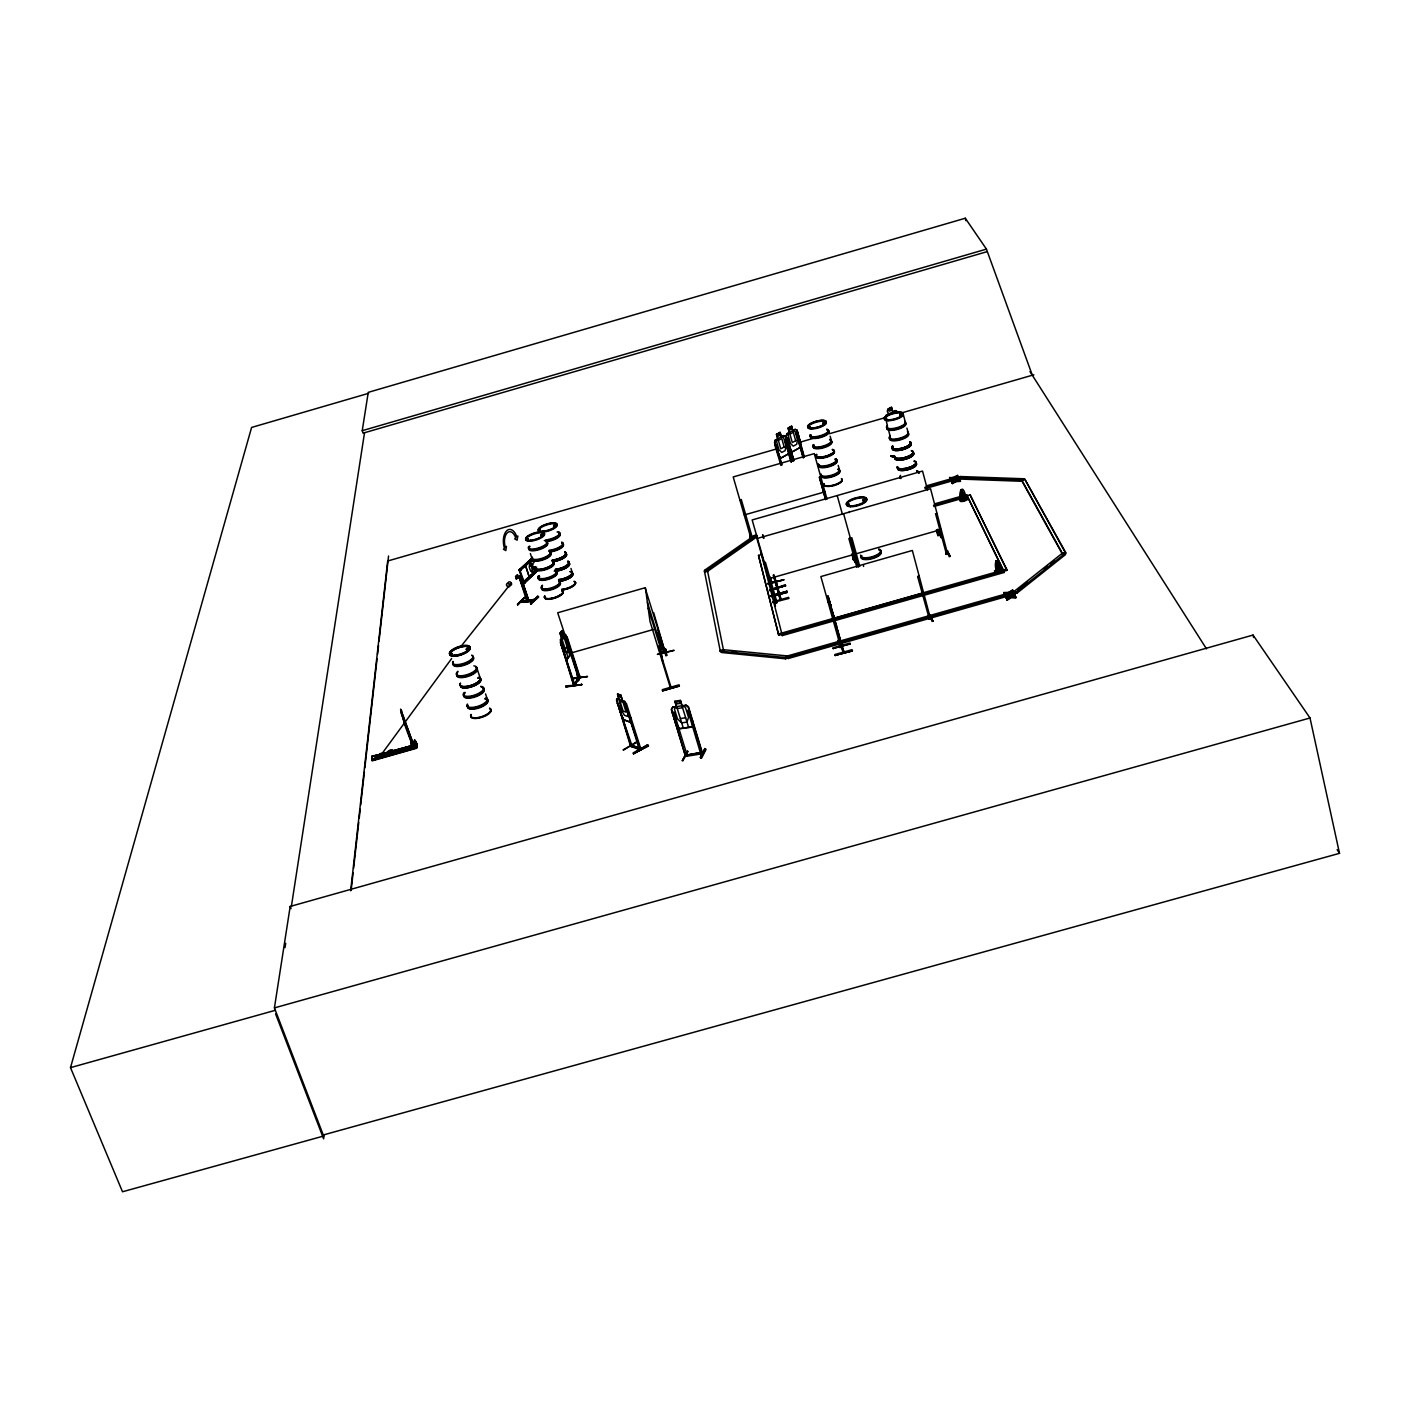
<?xml version="1.0" encoding="UTF-8"?>
<svg xmlns="http://www.w3.org/2000/svg" width="1410" height="1410" viewBox="0 0 1410 1410"><rect width="100%" height="100%" fill="white"/><g stroke="black" fill="none" stroke-linecap="round" stroke-linejoin="round"><path stroke-width="1.5" d="M578.823 677.734C573.676 686.388 572.918 681.805 574.311 685.683L560.316 642.396L561.726 638.096M579.845 677.946L574.363 685.612L560.316 639.823M996.165 561.215L997.399 572.125C992.622 565.022 997.099 551.187 1001.928 570.134L998.914 571.966L995.918 561.11M865.211 499.563L863.026 499.915L864.33 500.338M865 499.281L864.365 499.774M865.634 499.545C863.748 501.043 867.273 499.634 864.471 499.211M862.779 500.709L865.123 499.545L863.643 499.739M862.973 500.779L863.325 499.598M692.539 726.82L692.698 721.285M692.892 721.285L692.733 726.978L679.356 728.847L675.813 723.7L671.548 709.336L672.711 707.186L686.035 705.176L688.45 706.851L702.779 754.015C699.977 756.359 700.224 749.538 701.387 753.874L702.938 753.715M848.503 504.146L847.621 505.062L848.767 504.181M847.815 504.709L849.208 504.445M847.798 504.568L848.52 503.952M847.974 504.745L848.467 504.198M843.762 651.226L843.021 651.508M842.369 646.855L841.47 647.12L841.682 644.793M831.336 610.213L843.374 653.041L843.533 650.715M823.81 423.617L824.392 422.524M520.096 576.937L520.237 575.456M824.11 423.247L822.982 423.229L823.581 422.436M823.881 422.63L823.475 423.476M517.399 604.308L524.714 597.276L517.717 604.996M517.558 604.82L524.802 597.946M808.952 427.635L809.745 426.595L808.653 427.512M810.274 427.124L808.864 426.895M416.25 746.56L411.738 747.846C408.318 740.003 419.775 739.316 416.673 748.234L372.117 760.871L372.011 759.32L416.743 747.018L371.94 760.008L372.134 755.954L376.822 755.178M416.408 744.55L414.875 740.162L414.875 742.347L414.434 741.025L413.941 742.453L412.654 741.678M414.875 740.162L416.69 747.776L372.169 760.431L372.134 755.954M415.932 745.731L416.003 744.656M412.531 742.488L412.725 742.682M410.98 746.031L411.896 748.639L411.244 742.524M894.663 456.082L891.19 455.871M627.785 712.755L627.503 716.403L624.471 715.311L621.51 710.534L617.615 694.002L620.858 695.13L622.48 700.558L624.665 702.885L639.4 749.609L640.44 749.856L625.899 706.745L626.798 707.062M392.65 750.12C391.522 759.814 395.399 744.956 388.138 751.407L387.997 755.443L388.138 751.407M780.735 598.739L780.629 598.633M773.773 575.033L781.122 599.743M777.844 587.635L776.945 586.983M778.038 588.358L774.16 575.227M379.642 753.804L379.466 757.857L379.642 753.804L384.137 752.535L383.802 756.06M777.315 586.102L777.915 588.27M778.144 588.763L777.386 588.481M376.629 754.667L376.258 758.192M324.071 1134.768L323.63 1138.857L275.602 1013.913M350.667 890.767L387.68 561.004L776.575 448.944M351.178 890.133L353.117 872.649M353.61 868.296L358.739 822.435M359.233 818.064L360.22 809.322M360.696 804.951L364.362 772.204M364.855 767.833L377.069 658.646M377.563 654.275L378.55 645.533M379.026 641.162L388.561 555.998M577.148 674.297L577.695 680.801L578.611 680.537L578.065 674.068M682.281 760.713L687.604 750.895L682.334 760.625M682.863 759.814L683.251 760.625M683.039 760.501L687.675 751.671M561.832 638.184L561.462 641.074L564.458 650.362L566.644 653.077L568.318 650.733L567.93 645.533L564.952 636.28L563.524 635.857M520.854 570.204L519.92 568.97L520.942 570.398M524.908 582.735C522.282 580.99 526.705 581.713 523.762 583.634L535.994 572.231L535.588 570.979L523.269 582.083L535.588 570.979M750.649 540.7L749.838 534.443M770.301 586.472L768.714 580.726L771.182 586.26L769.314 579.704M769.261 579.792L771.006 586.084M775.377 606.247L774.372 599.197L775.412 606.124M837.787 641.004L838.474 639.964L840.836 647.349L839.902 647.631L838.545 640.634M854.848 562.343L854.125 558.325M855.412 561.391L854.865 562.378L853.684 556.492M368.609 393.32L251.597 427.442L70.5 1067.634L122.511 1191.767L323.648 1136.019L274.421 1007.903L290.178 906.454L1253.032 635.064L1310.013 717.99L1339.5 853.332L323.26 1134.98M285.014 947.626L285.684 943.308M291.359 906.559L364.52 432.729M987.07 251.667L363.075 433.152L362.229 430.685L368.257 392.35L965.286 218.233L986.436 249.112L1032.314 375.236M658.347 645.991L671.23 687.974L670.067 685.894M670.455 688.062L650.01 621.387L645.445 588.076M666.296 653.341L665.026 651.508M842.281 646.873L829.573 604.52L831.195 607.428L830.649 604.837L829.573 604.52M566.045 686.987L581.643 684.678L566.08 685.894M779.871 598.422L780.541 600.484L773.209 575.192M780.312 599.973L775.588 581.748M781.14 600.237L776.135 581.59M778.919 594.685L779.536 594.385M779.501 594.051L778.426 593.205L778.902 594.297M778.267 592.341L778.99 592.447M775.447 581.29L775.976 580.55L775.852 582.718M519.514 578.153L528.063 601.365L528.838 600.73L520.748 577.007M528.838 600.73L521.083 577.448M527.005 601.365L519.426 578.223M555.699 525.63L554.183 525.243M554.253 525.26L554.324 526.159M555.681 525.031L553.742 525.771M553.495 525.965L556.263 525.595L555.152 524.996M541.281 535.588L541.687 534.32M541.493 534.425L543.432 534.672M540.171 530.23L539.254 530.354L540.03 529.719M539.572 530.142L540.224 529.614M579.246 677.981L573.711 685.753L561.339 644.758L574.875 684.978M578.964 677.135L578.382 677.434M533.667 566.591L531.887 572.213L532.839 566.115C528.45 567.56 527.957 561.568 533.05 564.723M527.375 538.884C527.64 538.937 526.459 539.061 527.904 538.708M788.93 448.556L788.948 453.703L780.417 458.356L774.478 442.423L775.183 440.167L777.774 438.845L776.399 434.315L780.153 432.359L781.334 436.853L783.784 435.584L775.288 440.29M780.453 458.162L778.126 454.425L774.725 442.423L775.288 440.184M467.626 649.428L466.604 649.358L468.173 648.054M467.556 649.428L468.261 648.001M469.16 648.741L467.186 648.195L466.04 649.481M467.274 649.358L466.992 648.336M466.481 648.812L466.816 649.798L468.843 648.776M451.13 653.87L452.081 653.447L450.601 653.623M450.83 653.253L451.024 653.306M451.323 653.852L451.2 653.235M391.91 751.583L388.332 752.394L391.698 751.266L390.165 753.292L388.296 752.799L392.015 751.812M616.628 700.206L617.192 698.549L619.131 699.378M533.861 600.942L520.819 601.911L533.897 600.871M563.524 635.61L564.529 634.024L565.851 635.029L579.81 678.051L578.576 678.827L579.721 677.999M532.063 575.738L529.12 576.743L525.63 565.992L532.486 557.708M700.541 752.676L702.444 752.129L687.058 754.967L700.382 752.746M700.876 754.315L687.798 710.411L689.367 710.199L687.798 710.411M700.4 757.399L704.877 748.551L706.075 749.327L701.546 758.157L700.294 757.399L704.982 748.622M700.576 758.298L705.317 749.309L700.788 758.157M687.075 754.209C682.74 753.592 689.913 757.223 686.74 754.209M688.45 706.851L686.035 705.176M672.834 707.362L676.641 706.815L674.403 708.913L677.505 718.959L681.682 722.837L686.987 722.096L688.521 717.39L685.419 707.344L682.14 705.74M676.447 706.569L674.773 701.175L680.484 700.347L682.105 705.846M631.046 745.872L640.986 749.521L626.392 703.449L622.374 700.506L620.858 695.13M639.946 748.305L639.453 747.652M639.347 747.617L640.492 747.97L638.836 747.899M685.648 756.042L687.428 755.725L685.63 756.394L672.359 712.596L673.927 712.367L687.41 756.095M673.927 712.367L672.2 712.896M631.151 745.026L630.023 744.727L631.504 744.621M630.587 746.313L617.615 703.361L632.138 746.295L630.517 746.278L640.158 749.82M632.033 746.242L631.204 745.837M995.901 571.42L997.416 570.063M849.084 504.304L848.168 504.586M900.338 414.064L901.765 414.082L900.426 414.381M901.765 413.994L901.29 413.906M900.003 414.593L900.761 415.104M672.764 707.097L671.283 709.371L685.489 756.342M965.868 499.228L966.255 498.629C961.32 473.425 954.87 507.741 965.868 499.228L961.514 489.975L966.255 498.629M886.062 418.329C886.52 420.127 885.004 417.184 886.361 419.211M886.185 418.981L885.409 418.858M581.431 685.172L581.466 683.903M823.317 423.458L824.709 422.224M824.85 423.018L824.198 423.529M578.294 677.805L574.575 683.779M566.062 687.128L566.097 685.877M587.424 676.465L572.16 678.474M379.272 757.346L451.658 658.558M566.767 659.651L570.874 653.87L565.692 635.064M566.943 659.862L564.67 655.615L566.767 659.88L571.05 653.852L570.01 648.212M810.01 426.842L809.604 426.948M565.357 649.111L567.032 646.785M520.889 570.504L519.479 570.927L531.993 559.858L531.588 558.607L519.162 569.94L520.537 569.235M520.167 571.156L523.991 581.713M562.361 639.84L564.053 637.514M560.404 639.946L564.529 634.024M524.22 583.599L519.233 569.94M569.904 655.685L561.92 630.64L559.946 633.143L568.248 658.029M561.92 630.887L560.052 633.213L561.673 638.201M561.867 644.687L560.827 645.445M928.89 618.902C929.49 614.39 930.6 620.206 929.278 618.867L917.646 576.531L919.285 576.302L917.646 576.531M945.828 552.984L947.573 552.456L946.004 552.649C945.423 557.461 947.062 548.455 947.626 554.042L930.565 488.776L756.888 538.549L775.817 603.057L777.086 602.634L765.418 562.449L763.973 562.854L765.418 562.449M946.075 554.236L947.784 553.971L946.321 554.377M461.37 645.903L511.284 583M841.259 642.132L839.338 642.396L841.188 641.902M670.86 686.441L670.12 686.582M853.032 558.783L855.694 557.32M854.936 559.083L853.473 559.752L853.156 558.06M468.613 648.759L467.732 648.089M469.001 648.935L468.12 649.076M468.314 648.477L467.203 648.406M775.412 602.898L774.989 601.436L776.787 600.924M451.87 653.482L451.464 653.306M553.936 525.472L554.641 526.247M541.528 535.324L542.163 534.778M771.764 582.806C768.309 583.229 774.249 583.705 771.358 581.378L769.983 581.801L770.406 583.476L752.147 519.955L922.545 471.063L927.568 490.01M891.138 456.012L894.874 456.84M630.182 744.744L631.046 744.991M578.505 676.712L579.228 678.703L557.708 612.768L645.093 587.759L665.59 653.676L653.641 612.61M530.53 603.268L537.827 596.307L530.53 603.268L531.5 603.956M530.636 603.321L537.845 596.36L538.708 596.994L530.777 604.044M530.812 603.832L538.021 596.871M524.167 583.458L535.994 572.231M521.418 577.36L519.162 578.241L519.849 577.095M519.162 578.241L520.396 577.042M519.938 577.783L521.295 576.972M531.993 559.858L519.479 570.927M515.443 576.778L517.611 575.051L518.298 577.183C516.007 581.519 514.104 575.685 517.611 575.051M516.13 578.911L518.298 577.183M519.039 577.853L519.885 575.491M523.727 583.493L519.233 569.834L531.588 558.607M531.923 575.756L536.699 571.279M532.099 575.897L536.84 571.279M535.483 566.609L532.504 569.376L531.129 565.11L534.108 562.343M533.368 560.07L530.389 562.837L529.208 566.908L530.583 571.173L533.244 571.667L536.417 568.953M532.522 557.884L527.516 562.185M930.159 616.928L928.485 617.368M841.523 643.7L839.866 644.211L820.867 576.567L912.34 550.464L930.459 618.532L930.23 616.593M839.479 642.396L840.008 644.194L841.453 643.471M936.575 529.896L938.108 535.659L939.589 534.954M939.606 535.201L937.914 529.296M854.989 559.365L854.249 557.708L854.883 559.118M854.266 557.743L856.857 561.691M776.628 601.224L775.095 601.665M776.963 601.541L777.192 602.37M771.552 581.625L770.054 582.066M664.515 651.314L663.035 651.702L664.85 651.191M665.308 652.654L664.462 650.997L663.211 651.649M823.845 422.524L824.832 422.524M577.924 675.972C580.567 676.729 580.691 676.042 578.188 675.601M750.719 536.487C751.46 536.329 751.248 535.236 750.843 537.95L733.2 476.95L814.293 453.615L827.018 499.228M752.27 537.316C748.992 538.902 753.839 536.399 752.182 536.47M579.933 676.976L567.067 636.686L565.621 637.32M1011.904 597.294L1015.13 595.461L1014.477 592.87L787.802 657.236L785.758 658.822L721.55 652.495L721.18 651.226L785.37 657.518L787.467 655.95L1013.878 591.636L1016.645 591.83L1065.079 553.39L1065.396 554.676L1016.98 593.152L1014.213 592.958L1014.9 594.579L1011.904 597.294L1016.152 597.576L1011.111 597.805L1007.092 600.114L1006.634 598.739L1009.789 596.923L1006.846 599.602L1006.634 598.739M1003.691 592.57L1004.132 593.927L1003.691 592.57L1008.608 592.341L1012.68 590.014L1013.138 591.389L1009.93 593.222L1009.701 592.341L1013.949 592.623L1008.926 592.852L1009.155 593.716L1014.16 593.487L1013.878 591.636L1062.312 553.231L1065.572 552.297L1065.889 553.601L1024.788 479.206L1021.774 480.07L958.377 477.814L924.748 487.455M1017.562 590.297L1027.573 582.348M1044.281 569.094L1047.612 566.45M1050.943 563.806L1054.292 561.145M1003.409 571.103L1001.84 568.512M994.473 570.592L995.724 573.288M541.017 535.042L541.881 534.425M553.584 525.965L554.694 525.084M543.167 534.619L542.163 534.831M527.058 539.025L528.221 538.902M1062.646 554.518L1022.074 481.286L1023.519 478.748L1022.074 481.286L958.677 479.012L925.066 488.635M959.611 499.122C958.959 504.498 971.085 499.51 966.485 497.113M721.18 651.226L723.277 649.693L787.467 655.95L788.172 658.54L1014.812 594.174L1010.582 596.43L1005.63 596.641L1006.088 597.999L1010.018 597.805M958.677 479.012L960.122 476.527L1023.519 478.748M714.253 564.934L724.811 557.567M728.336 555.099L738.893 547.732M742.4 545.282L752.958 537.897M705.106 569.887L707.362 570.045L756.641 535.624L756.976 536.805L707.714 571.226L704.736 572.09L704.383 570.891L707.362 570.045L707.714 571.226L705.458 571.068L705.106 569.887L754.385 535.5L756.641 535.624M779.783 595.002L779.078 592.112L778.408 592.799M996.394 561.198L1001.928 570.134M865.352 500.021L864.365 500.479M686.97 751.794L687.886 751.794M901.219 414.417L899.985 415.033M960.686 490.063L960.915 495.58M528.115 601.295L520.484 577.73M467.027 648.635L468.332 648.582M466.851 648.565L467.644 648.406M810.098 427.3L808.829 427.424M1016.152 597.576L1010.899 596.923L1007.092 600.114M1005.859 597.523L1015.13 595.461M1006.246 594.385L1008.926 592.852M1004.678 594.65L1007.833 592.852L1008.062 593.716M1009.701 592.341L1012.68 590.014M542.762 535.095L541.299 535.395M647.648 744.78L633.178 752.905L633.46 753.804L648.459 745.855L633.513 753.68L647.683 744.815L648.459 745.855M633.513 753.68L647.948 745.555M541.123 534.76L542.057 534.707M637.655 741.149L623.59 750.067M623.044 749.856L637.831 741.801M631.521 722.519L623.766 719.699L620.982 714.236L623.749 719.858L631.363 722.607L630.764 717.567M618.514 703.678L617.122 703.643M788.824 453.597L780.417 458.356M800.316 447.305L791.838 452.046L800.439 447.411L800.422 442.282L797.038 430.226L795.222 429.327L792.966 430.614M789.353 432.57L786.762 433.892L795.222 429.327M780.946 465.441L774.865 445.137L775.87 444.591L781.951 464.895M784.753 439.779L786.075 439.286L784.753 439.779L791.028 462.022M792.72 461.088L786.445 438.863L787.432 438.316L794.041 460.594M796.262 433.522L797.584 433.029L796.262 433.522L803.065 457.739M776.205 444.644L774.865 445.137M787.767 438.369L786.445 438.863M958.659 477.285L954.958 477.179C962.131 472.896 952.261 478.765 949.653 477.514L950.04 478.695L953.495 478.431L949.653 477.514M951.204 480.757L955.063 481.656L951.591 481.92L951.204 480.757C953.953 482.872 958.765 476.474 959.628 479.647L956.738 481.215L959.434 478.854M952.191 482.802C954.041 480.264 965.339 480.158 956.526 480.405M959.223 478.448L955.768 481.233L951.591 481.92M954.852 480.863L951.997 482.396L952.402 483.595L956.015 481.638L960.457 481.321L960.051 480.14M780.082 432.57L776.558 434.403L777.95 438.933L776.54 441.418L778.937 449.825L781.774 452.434L785.176 450.583L785.969 446.001L783.59 437.594L781.351 437.082L780.047 432.341M950.657 479.946L953.283 477.637M952.208 483.189L955.063 481.656M887.701 409.164C897.87 405.005 882.219 408.882 889.181 413.835L886.273 415.051L885.462 417.289L886.467 415.192L895.385 410.768L897.201 411.526M891.49 407.455L892.812 412.055L895.403 410.592L896.989 411.632M467.397 648.741L466.78 649.481M900.391 414.099L899.809 414.892L901.043 414.223M901.466 414.734L899.985 415.368M939.36 535.271L938.003 529.49M938.126 535.307L939.43 534.989M579.158 678.774L566.82 637.937L565.78 638.677M864.823 500.532L863.026 500.568M362.229 430.685L986.436 249.112M752.305 537.492L741.272 499.528L739.898 499.933M750.067 535.218L750.173 538.955M856.875 567.313L848.89 538.585L851.816 537.739L859.8 566.485M799.822 442.246L812.512 438.58M829.415 433.716L886.485 417.272M901.272 413.007L1033.847 374.796M744.286 514.967L824.956 491.826M935.553 513.786L937.121 513.557L935.553 513.786L946.515 554.394M940.822 537.016L941.792 537.545L938.284 531.517M852.909 558.378L854.442 557.726M937.544 534.214L939.307 533.703L937.65 534.619M851.834 553.901L853.314 559.805L854.76 559.453M855.835 561.198L856.945 561.762M950.129 556.421L946.374 550.129L949.23 556.686L950.129 556.421L946.709 550.799M946.604 550.975L947.502 550.711M775.588 602.846L777.033 602.423M664.515 648.547L665.802 655.703L666.701 655.456L665.626 649.041L666.701 655.421M664.762 649.375L665.661 649.111M578.488 677.135L580.144 676.888M578.505 677.364L579.968 676.941M673.839 650.204L657.36 654.399L673.892 650.556M926.405 485.868L957.901 476.844L958.377 477.814M930.917 485.851L956.103 478.642M762.74 534.795L763.744 538.267M934.848 503.793L960.245 496.532M781.616 633.09L782.303 635.593L1004.237 572.46L1003.902 571.173L778.761 635.275L758.492 555.399L761.488 554.553M933.526 505.326L970.115 494.857L1006.581 569.076L1006.916 570.38L991.001 574.91M933.843 506.525L961.109 498.717M768.591 578.805L941.316 529.473M767.851 583.493L783.872 579.792L767.868 583.529M783.872 579.792L768.08 584.304M769.472 589.821L785.423 585.502L769.701 590.614M769.543 590.05L785.476 585.679M769.631 590.367L785.493 585.749M770.97 595.725L786.974 591.231L771.023 595.919M570.697 653.094L653.464 629.477M771.27 596.8L787.274 592.27L771.147 596.324L787.256 592.235L786.974 591.231M772.539 601.876L788.631 597.346L788.948 598.439L772.733 602.528M401.392 711.01L413.165 743.652L400.581 709.389L404.547 724.282L412.654 746.084M662.541 690.459L679.338 685.648L679.074 684.802L662.295 689.666L662.612 690.847L679.409 686.035L662.594 690.812M929.172 614.196L933.015 621.14L932.081 621.44L929.172 614.196L933.032 621.175M401.198 713.284L412.989 745.978M842.246 646.978L827.899 596.148L830.737 605.242M829.256 601.101L829.803 602.229M830.014 603.445L831.054 606.3M833.187 615.042L832.869 612.98M778.39 634.007L1006.581 569.076M832.799 618.761L923.744 592.887M788.313 632.561L809.428 626.551M817.87 624.154L838.985 618.144M876.985 607.34L883.33 605.542M906.542 598.933L912.887 597.117M931.887 591.724L952.984 585.714M961.444 583.317L982.558 577.307M833.38 614.989L835.055 620.858M411.226 742.806L415.738 741.519M411.967 744.885L416.461 743.599M372.399 757.981L372.275 756.483L416.919 744.286L374.32 756.571M416.778 744.18L372.275 756.483M374.567 756.747L416.884 744.674L415.756 741.255M376.664 756.394L389.354 752.781M393.584 751.583L416.884 744.674M376.611 756.835L416.708 744.797M836.606 625.864L834.843 620.788M371.746 759.479L416.726 746.965M372.029 760.325L416.549 747.6M833.081 648.3L850.212 643.912L833.169 648.547M835.213 655.386L852.433 650.891L835.178 655.298L852.398 650.803L852.063 649.658L834.967 654.504L835.302 655.721M274.421 1007.903L1310.013 717.99M70.5 1067.634L275.338 1010.3M554.888 526.194L553.866 526.318M631.451 746.542L616.787 700.118M639.84 749.168L640.863 749.503M571.878 678.739L587.459 676.536L571.861 678.933M900.955 414.223L902.03 414.17M885.832 419.052L886.872 418.788M681.964 706.04L685.965 705.476M677.241 708.507L682.563 707.75M542.374 534.09L543.749 534.513M680.343 718.554L685.665 717.796M692.574 726.714L679.497 728.565L675.989 723.647M561.92 630.64L563.348 635.875M685.63 756.394L702.585 753.715M581.625 684.59L566.256 686.547L581.731 684.749M521.823 600.942L535.183 599.743M525.63 565.992L529.261 576.725M524.89 582.788L523.603 583.511M956.738 481.215L960.457 481.321M534.619 599.409L521.753 601.136M957.196 477.391L954.253 477.602L950.851 480.352L950.446 479.171M949.864 478.307L954.2 478.008M1003.92 593.046L1007.833 592.852M1011.675 596.43L1015.94 596.694M1005.859 597.117L1009.789 596.923M824.251 422.26L824.621 422.506M702.11 752.129L702.356 754.156L688.239 707.044M980.109 478.413L991.036 478.801M843.374 652.971L841.347 646.062M1065.079 553.39L1062.312 553.231L1021.774 480.07M664.868 649.199L665.855 655.474M941.016 537.633L938.161 531.482M732.213 651.79L736.496 652.213M804.387 457.245L797.038 430.226M800.334 447.393L800.422 442.282L796.932 430.209M789.459 448.186L791.997 451.852M964.898 498.03L965.903 498.188M1000.43 569.411L1001.523 569.622M892.794 411.808L891.578 407.243M886.132 420.092L887.472 426.19M892.812 412.055L895.156 412.601M620.805 695.253L617.457 694.09L619.29 699.589M624.753 701.352L617.034 698.637L616.487 700.1L631.275 746.577M822.876 423.67L823.07 422.947M631.786 745.185L639.488 748.058L631.275 745.467M414.17 741.272L414.293 742.347L413.817 741.378M783.678 435.567L785.529 436.483L788.807 448.591M783.678 435.743L785.423 436.606L791.785 459.501M777.421 588.975L773.596 575.386M624.595 701.44L631.363 722.607M1337.138 849.648L1339.5 853.332M1029.97 371.553L1206.502 648.882M791.944 452.064L789.582 448.098L786.198 436.131L786.956 434.033L786.057 436.131L793.037 461.14M1024.788 479.206L1065.572 552.297M1006.916 570.38L970.115 494.857M957.866 476.016L957.654 475.223M1003.902 571.173L966.608 494.716L1004.237 572.46M1013.878 591.636L1014.477 592.87M1013.138 591.389L1008.837 593.222L1008.608 592.341M1014.16 593.487L1013.702 592.147M996.817 561.004L1001.523 570.803M947.397 550.623L950.023 556.333M961.303 489.869L964.176 496.408M996.641 560.792L999.672 567.684M401.727 710.922L400.81 709.318L401.533 713.196M290.178 906.454L291.024 908.727M853.367 555.769L855.747 562.114M996.641 561.11L1000.413 571.491M961.285 490.169L964.828 499.845M414.469 740.268L416.32 745.608M480.405 678.633L477.074 668.763A10.698 3.86 -18.7 0 0 476.087 668.076M485.516 693.861L487.366 699.43M517.241 575.068L517.946 577.219M515.796 576.743L516.501 578.875M520.942 601.911L534.549 599.391M838.457 640.774L840.572 647.313M520.449 579.545L526.899 598.898M530.371 553.548L531.746 557.866M531.129 558.642L531.552 559.893M535.148 571.015L535.553 572.266M570.944 654.716L578.629 678.845M578.611 680.537L577.889 673.909M570.962 568.424L572.301 572.689M626.41 706.463L640.087 749.873M685.577 754.332L686.035 755.936M827.899 596.148L828.569 598.334M841.929 645.886L844.061 652.865L828.093 596.095M680.343 700.558L688.644 727.454M657.501 633.072L663.846 653.13L663 651.49M647.419 602.405L660.074 643.418M648.195 608.133L660.92 649.34M675.02 701.316L683.339 728.212M834.086 485.34L834.121 485.498A9.535 3.208 -15.6 0 1 823.951 484.264M785.37 657.518L785.758 658.822M833.786 616.1L834.649 619.113L832.534 611.94M762.563 534.848L763.568 538.32M770.301 577.183L772.01 583.017M754.385 535.5L754.72 536.681L756.976 536.805L756.377 534.601M769.578 590.12L785.211 584.78L785.582 586.084M758.492 555.399L778.761 635.275M749.75 534.531L751.477 540.471M996.394 560.81L997.91 566.062M763.568 537.739L763.11 536.135M833.222 648.741L832.975 647.877L849.983 643.048L850.212 643.912M785.74 439.233L791.451 459.449M785.07 439.832L791.362 462.057M775.87 444.591L781.616 464.842M797.267 432.976L804.053 457.192M796.597 433.575L803.4 457.792M792.79 430.808L791.521 426.296L788.137 428.146L789.247 432.553M787.432 438.316L793.707 460.541M829.591 601.312L829.15 599.955L829.291 601.242M825.661 499.634L819.404 477.267L820.726 476.703L819.404 477.267L825.59 499.457M843.585 513.698L858.337 566.89M850.353 538.162L858.267 566.697M837.205 495.545L842.44 514.403M830.155 436.201L831.318 440.484M838.21 465.406L839.373 469.653M888.582 430.279L890.221 436.43M936.487 529.719L937.914 535.641M903.087 413.571L905.29 421.995M906.93 428.094L908.075 432.447M967.383 499.616L960.457 501.502M960.122 476.527L960.439 477.726M955.557 480.44L956.015 481.638M951.997 482.396L952.402 483.595M1005.63 596.641L1006.088 597.999M1016.645 591.83L1016.98 593.152M1003.338 570.01L1003.656 571.297M761.206 553.495L782.303 635.593M787.467 655.95L788.172 658.54M965.286 218.233L965.903 220.7M961.074 490.239L963.418 500.286M1253.032 635.064L1253.578 637.479M416.514 746.665L416.69 747.705M707.362 570.045L723.647 650.962L723.277 649.693L720.052 650.609L720.439 651.878L704.383 570.891M657.959 628.631L662.894 663.017M962.025 500.462L960.844 490.257L961.021 500.303M995.989 561.004L996.183 566.838M995.989 561.18L996.306 571.931M508.217 583.705A1.956 1.498 46.5 0 1 509.574 581.837A1.956 1.498 46.5 0 1 511.601 584.057A1.956 1.498 46.5 0 1 509.539 585.168M562.185 543.802A9.729 3.225 -17.7 0 1 560.933 548.226A9.729 3.225 -17.7 0 1 549.671 551.98M562.096 543.15A9.87 3.261 -17.7 0 1 560.827 547.626A9.87 3.261 -17.7 0 1 549.424 551.451M564.705 551.839A9.676 3.225 -17.7 0 1 563.471 556.263A9.676 3.225 -17.7 0 1 552.279 560.017M565.904 553.037A9.676 3.225 -17.7 0 0 564.916 552.509A9.747 3.243 -17.7 0 1 563.736 556.968A9.747 3.243 -17.7 0 1 552.473 560.739A9.676 3.225 -17.7 0 0 561.797 558.025A9.676 3.225 -17.7 0 0 566.274 553.813A9.711 3.243 -17.7 0 1 563.084 558.378A9.711 3.243 -17.7 0 1 552.773 561.585A9.676 3.225 -17.7 0 0 563.066 558.36A9.676 3.225 -17.7 0 0 566.168 553.901M558.818 532.804A9.888 3.225 -17.7 0 1 557.532 537.263A9.888 3.225 -17.7 0 1 546.111 541.087M561.638 542.074A9.747 3.208 -17.7 0 1 560.369 546.481A9.747 3.208 -17.7 0 1 549.125 550.252M558.906 533.473A9.747 3.19 -17.7 0 1 557.62 537.862A9.747 3.19 -17.7 0 1 546.357 541.634M561.938 542.603A9.87 3.261 -17.7 0 1 560.669 547.098A9.87 3.261 -17.7 0 1 549.248 550.905M557.109 532.028A9.888 3.225 -17.7 0 1 558.149 536.17A9.888 3.225 -17.7 0 1 545.934 540.541M558.342 531.729A9.747 3.19 -17.7 0 1 557.073 536.117A9.747 3.19 -17.7 0 1 545.793 539.889M564.899 552.438A9.676 3.225 -17.7 0 1 563.665 556.879A9.676 3.225 -17.7 0 1 552.473 560.616M571.42 572.425A9.835 3.349 -17.7 0 1 570.186 577.007A9.835 3.349 -17.7 0 1 558.836 580.814M575.016 581.607A9.659 3.331 -17.7 0 1 571.931 586.155A9.659 3.331 -17.7 0 1 561.656 589.345M574.134 581.255A9.694 3.331 -17.7 0 1 572.918 585.82A9.694 3.331 -17.7 0 1 561.709 589.591M565.075 552.808A9.747 3.243 -17.7 0 1 563.824 557.267A9.747 3.243 -17.7 0 1 552.579 561.039M568.159 562.167A9.852 3.313 -17.7 0 1 566.908 566.714A9.852 3.313 -17.7 0 1 555.54 570.539M572.249 572.442A9.835 3.349 -17.7 0 1 569.111 577.042A9.835 3.349 -17.7 0 1 558.66 580.285M569.711 571.614A9.835 3.349 -17.7 0 1 571.261 571.896M568.001 561.656A9.852 3.313 -17.7 0 1 566.75 566.186A9.852 3.313 -17.7 0 1 555.381 570.01M549.724 552.914A9.782 3.243 -17.8 0 1 543.026 559.911A9.782 3.243 -17.8 0 1 532.592 558.642M549.636 552.262A9.923 3.296 -17.8 0 1 542.85 559.347A9.923 3.296 -17.8 0 1 532.275 558.078M552.279 561.004A9.764 3.261 -17.8 0 1 545.635 568.001A9.764 3.261 -17.8 0 1 535.236 566.714M552.385 561.215A9.799 3.278 -17.8 0 1 546.921 567.807A9.799 3.278 -17.8 0 1 534.972 567.913M546.304 541.881A9.94 3.261 -17.8 0 1 544.366 546.763A9.94 3.261 -17.8 0 1 532.116 550.288A9.94 3.261 -17.8 0 1 529.86 546.622M549.16 551.169A9.799 3.243 -17.8 0 1 542.462 558.166A9.799 3.243 -17.8 0 1 532.046 556.915M546.393 542.55A9.799 3.225 -17.8 0 1 539.678 549.495A9.799 3.225 -17.8 0 1 529.243 548.279M549.459 551.715A9.923 3.296 -17.8 0 1 542.691 558.818A9.923 3.296 -17.8 0 1 532.099 557.532M546.146 541.352A9.94 3.261 -17.8 0 1 544.189 546.234A9.94 3.261 -17.8 0 1 531.94 549.759A9.94 3.261 -17.8 0 1 529.684 546.093M546.816 541.334A9.799 3.208 -17.8 0 1 537.897 548.137A9.799 3.208 -17.8 0 1 528.679 546.551M544.313 540.541A9.799 3.208 -17.8 0 1 545.829 540.805M559.135 582.295A9.747 3.331 -17.8 0 1 552.526 589.398A9.747 3.331 -17.8 0 1 542.092 588.023M559.047 581.643A9.888 3.384 -17.8 0 1 552.35 588.851A9.888 3.384 -17.8 0 1 541.775 587.459M561.903 590.878A9.747 3.366 -17.8 0 1 555.293 598.034A9.747 3.366 -17.8 0 1 544.859 596.624M561.691 590.314A9.711 3.349 -17.8 0 1 555.099 597.435A9.711 3.349 -17.8 0 1 544.701 596.025M553.76 563.066A9.747 3.278 -17.8 0 1 543.696 570.239A9.747 3.278 -17.8 0 1 536.628 567.173M561.779 590.526A9.747 3.366 -17.8 0 1 555.188 597.681A9.747 3.366 -17.8 0 1 544.736 596.254M553.619 562.519A9.799 3.278 -17.8 0 1 544.736 569.393A9.799 3.278 -17.8 0 1 535.518 567.701M554.218 571.085A9.905 3.349 -17.8 0 1 555.011 575.597A9.905 3.349 -17.8 0 1 542.321 579.845A9.905 3.349 -17.8 0 1 539.36 576.073M558.589 580.585A9.747 3.331 -17.8 0 1 556.721 585.52A9.747 3.331 -17.8 0 1 544.701 588.975A9.747 3.331 -17.8 0 1 542.445 585.203M555.84 572.019A9.764 3.313 -17.8 0 1 553.971 576.937A9.764 3.313 -17.8 0 1 541.933 580.391A9.764 3.313 -17.8 0 1 539.678 576.655M558.889 581.114A9.888 3.384 -17.8 0 1 557.003 586.137A9.888 3.384 -17.8 0 1 544.824 589.627A9.888 3.384 -17.8 0 1 542.515 585.82M555.593 570.838A9.905 3.349 -17.8 0 1 553.689 575.809A9.905 3.349 -17.8 0 1 541.493 579.316A9.905 3.349 -17.8 0 1 539.202 575.544M555.293 570.292A9.764 3.296 -17.8 0 1 548.649 577.36A9.764 3.296 -17.8 0 1 538.215 576.02M561.656 590.332A9.676 3.349 -17.8 0 1 555.099 597.417A9.676 3.349 -17.8 0 1 544.736 596.025M477.408 669.715A10.698 3.86 -18.7 0 1 465.741 677.064A10.698 3.86 -18.7 0 1 457.386 674.385M475.981 667.371A10.839 3.913 -18.7 0 1 468.208 675.707A10.839 3.913 -18.7 0 1 457.034 673.768M460.4 683.304A10.698 3.895 -18.7 0 0 471.434 685.278A10.698 3.895 -18.7 0 0 479.1 676.994A10.698 3.895 -18.7 0 1 471.434 685.26A10.698 3.895 -18.7 0 1 460.383 683.286M479.224 677.364A10.698 3.895 -18.7 0 1 471.557 685.648A10.698 3.895 -18.7 0 1 460.524 683.674M473.249 656.937A10.857 3.878 -18.7 0 1 463.079 664.974A10.857 3.878 -18.7 0 1 453.262 662.647M473.866 665.837A10.698 3.86 -18.7 0 1 474.306 671.16A10.698 3.86 -18.7 0 1 460.594 675.795A10.698 3.86 -18.7 0 1 457.809 671.248M473.337 657.642A10.716 3.825 -18.7 0 1 464.63 665.15A10.716 3.825 -18.7 0 1 453.227 664.427M475.804 666.789A10.839 3.913 -18.7 0 1 473.355 672.693A10.839 3.913 -18.7 0 1 460.03 676.5A10.839 3.913 -18.7 0 1 457.915 671.9M472.05 655.668A10.857 3.878 -18.7 0 1 464.242 663.969A10.857 3.878 -18.7 0 1 453.068 662.083M471.715 655.086A10.716 3.807 -18.7 0 1 463.996 663.264A10.716 3.807 -18.7 0 1 452.98 661.413M485.075 699.184A10.646 3.966 -18.8 0 1 486.133 704.207A10.646 3.966 -18.8 0 1 473.478 709.195A10.646 3.966 -18.8 0 1 468.067 705.881M484.97 698.479A10.787 4.018 -18.8 0 1 486.027 703.555A10.787 4.018 -18.8 0 1 473.196 708.613A10.787 4.018 -18.8 0 1 467.715 705.264M489.799 708.772A10.646 4.001 -18.8 0 1 482.22 717.197A10.646 4.001 -18.8 0 1 471.187 715.082M489.552 708.173A10.61 3.983 -18.8 0 1 482.009 716.544A10.61 3.983 -18.8 0 1 471.01 714.447M477.937 677.999A10.663 3.878 -18.7 0 1 474.465 685.648A10.628 3.878 -18.7 0 1 460.541 685.859A10.663 3.878 -18.7 0 0 474.465 685.648A10.628 3.878 -18.7 0 0 477.92 678.034M489.658 708.402A10.646 4.001 -18.8 0 1 482.097 716.809A10.646 4.001 -18.8 0 1 471.046 714.694M479.365 677.787A10.698 3.895 -18.7 0 1 474.289 685.066A10.698 3.895 -18.7 0 1 460.594 686.229M482.872 687.851A10.804 3.983 -18.8 0 1 480.475 693.826A10.804 3.983 -18.8 0 1 467.186 697.615A10.804 3.983 -18.8 0 1 465.036 692.945M486.062 697.738A10.646 3.948 -18.8 0 1 478.466 706.093A10.646 3.948 -18.8 0 1 467.45 704.031M482.978 688.556A10.663 3.93 -18.8 0 1 475.364 696.875A10.663 3.93 -18.8 0 1 464.331 694.866M486.397 698.303A10.804 4.018 -18.8 0 1 478.695 706.78A10.804 4.018 -18.8 0 1 467.521 704.7M481.074 686.899A10.822 3.966 -18.8 0 1 481.568 692.38A10.822 3.966 -18.8 0 1 467.715 697.069A10.822 3.966 -18.8 0 1 464.842 692.38M480.757 686.317A10.663 3.913 -18.8 0 1 481.779 691.288A10.663 3.913 -18.8 0 1 469.089 696.276A10.663 3.913 -18.8 0 1 463.714 693.015M831.213 441.541A9.57 3.084 -15.7 0 1 822.453 448.098A9.57 3.084 -15.7 0 1 814.152 445.683M831.177 440.907A9.694 3.12 -15.7 0 1 822.277 447.534A9.694 3.12 -15.7 0 1 813.87 445.102M832.341 449.349A9.57 3.12 -15.6 0 1 827.141 455.677A9.57 3.12 -15.6 0 1 815.755 454.884M827.141 430.191A9.711 3.102 -15.7 0 1 826.401 434.492A9.711 3.102 -15.7 0 1 814.398 437.946A9.711 3.102 -15.7 0 1 811.014 434.844M829.573 439.391A9.57 3.084 -15.7 0 1 824.374 445.666A9.57 3.084 -15.7 0 1 813.006 444.925M828.375 431.266A9.57 3.049 -15.7 0 1 819.58 437.787A9.57 3.049 -15.7 0 1 811.296 435.426M829.838 439.938A9.694 3.12 -15.7 0 1 829.115 444.256A9.694 3.12 -15.7 0 1 817.113 447.71A9.694 3.12 -15.7 0 1 813.729 444.573M827 429.662A9.711 3.102 -15.7 0 1 821.695 435.99A9.711 3.102 -15.7 0 1 810.168 435.285M826.736 429.116A9.588 3.049 -15.7 0 1 821.501 435.355A9.588 3.049 -15.7 0 1 810.133 434.65M839.849 471.363A9.518 3.172 -15.6 0 1 830.561 477.303A9.518 3.172 -15.6 0 1 821.589 475.752M839.814 470.728A9.659 3.208 -15.6 0 1 830.402 476.756A9.659 3.208 -15.6 0 1 821.307 475.188M838.034 469.583A9.659 3.208 -15.6 0 1 839.214 470.041M841.629 479.188A9.535 3.208 -15.6 0 1 834.138 485.534M834.191 450.848A9.553 3.102 -15.6 0 1 823.651 457.016A9.553 3.102 -15.6 0 1 816.566 454.302A9.57 3.12 -15.6 0 0 819.88 457.404A9.57 3.12 -15.6 0 0 831.724 454.002A9.57 3.12 -15.6 0 0 832.429 449.684A9.553 3.102 -15.6 0 1 833.61 450.178M841.435 478.625A9.5 3.19 -15.6 0 1 833.98 484.952A9.5 3.19 -15.6 0 1 823.828 483.683M833.839 451.077A9.535 3.102 -15.6 0 1 825.097 457.633A9.535 3.102 -15.6 0 1 816.831 455.183M841.541 478.854A9.535 3.19 -15.6 0 1 834.05 485.199A9.535 3.19 -15.6 0 1 823.863 483.93M835.213 459.378A9.676 3.172 -15.6 0 1 829.979 465.846A9.676 3.172 -15.6 0 1 818.47 465M838.791 468.966A9.535 3.172 -15.6 0 1 831.283 475.276A9.535 3.172 -15.6 0 1 821.113 474.042M837.047 461.158A9.535 3.137 -15.6 0 1 826.524 467.345A9.535 3.137 -15.6 0 1 819.422 464.595M835.284 460.03A9.535 3.137 -15.6 0 1 836.447 460.488M837.892 469.054A9.659 3.208 -15.6 0 1 832.675 475.54A9.659 3.208 -15.6 0 1 821.166 474.659M834.297 451.182A9.57 3.12 -15.6 0 1 823.74 457.369A9.57 3.12 -15.6 0 1 816.637 454.654A9.57 3.12 -15.6 0 0 820.003 457.827A9.57 3.12 -15.6 0 0 831.847 454.425A9.57 3.12 -15.6 0 0 832.552 450.107A9.57 3.12 -15.6 0 1 833.715 450.513M835.072 458.867A9.676 3.172 -15.6 0 1 829.838 465.318A9.676 3.172 -15.6 0 1 818.311 464.472M835.971 458.761A9.535 3.137 -15.6 0 1 828.446 465.053A9.535 3.137 -15.6 0 1 818.276 463.855M907.899 433.522A9.729 3.172 -15.1 0 1 899.28 440.149A9.729 3.172 -15.1 0 1 890.468 437.752M907.846 432.87A9.87 3.208 -15.1 0 1 899.122 439.585A9.87 3.208 -15.1 0 1 890.186 437.153M910.243 442.352A9.747 3.208 -15.1 0 1 901.642 449.014A9.747 3.208 -15.1 0 1 892.812 446.547A9.676 3.19 -15.1 0 0 901.642 448.962A9.676 3.19 -15.1 0 0 910.19 442.352M910.137 441.912A9.747 3.208 -15.1 0 1 901.519 448.574A9.747 3.208 -15.1 0 1 892.706 446.124M905.079 422.418A9.888 3.19 -15.1 0 1 896.319 429.098A9.888 3.19 -15.1 0 1 887.401 426.719M907.423 431.777A9.747 3.172 -15.1 0 1 898.822 438.404A9.747 3.172 -15.1 0 1 890.01 436.007M905.114 423.088A9.747 3.137 -15.1 0 1 896.496 429.662A9.747 3.137 -15.1 0 1 887.683 427.318M907.705 432.341A9.87 3.208 -15.1 0 1 898.981 439.056A9.87 3.208 -15.1 0 1 890.045 436.624M904.938 421.89A9.888 3.19 -15.1 0 1 896.178 428.57A9.888 3.19 -15.1 0 1 887.26 426.19M904.656 421.326A9.747 3.137 -15.1 0 1 896.02 427.917A9.747 3.137 -15.1 0 1 887.207 425.556M915.724 463.15A9.676 3.261 -15 0 1 907.212 469.847A9.694 3.261 -15 0 1 898.399 467.309A9.676 3.261 -15 0 0 907.212 469.847A9.694 3.261 -15 0 0 915.742 463.15M915.707 462.498A9.835 3.296 -15 0 1 908.287 468.966A9.835 3.296 -15 0 1 897.483 467.732M910.331 442.687A9.747 3.208 -15.1 0 1 901.73 449.349A9.747 3.208 -15.1 0 1 892.918 446.899M912.957 452.134A9.852 3.278 -15.1 0 1 905.52 458.567A9.852 3.278 -15.1 0 1 894.715 457.369M895.015 457.95A9.694 3.225 -15.1 0 0 905.661 459.131A9.711 3.225 -15.1 0 0 912.993 452.786A9.694 3.225 -15.1 0 1 905.661 459.131A9.711 3.225 -15.1 0 1 894.997 457.95M914.297 461.511A9.835 3.296 -15 0 1 909.362 468.049A9.835 3.296 -15 0 1 897.342 467.203M911.547 451.147A9.852 3.278 -15.1 0 1 906.595 457.651A9.852 3.278 -15.1 0 1 894.574 456.84M900.655 477.92A9.623 3.261 -15 0 1 900.602 475.364M916.588 470.781A9.623 3.261 -15 0 1 918.527 472.808M900.126 476.95A9.641 3.278 -15 0 0 900.796 478.519A9.694 3.296 -15 0 1 900.073 476.95M916.764 471.363A9.641 3.278 -15 0 1 918.703 473.39A9.694 3.296 -15 0 0 916.8 471.328M900.655 478.201A9.694 3.296 -15 0 1 899.985 476.615M916.712 470.993A9.694 3.296 -15 0 1 918.668 473.037M848.996 512.57A10.434 3.613 -15.4 0 1 849.701 511.46M880.51 551.398A10.399 3.772 -15.3 0 1 871.186 558.959A10.399 3.772 -15.3 0 1 861.915 555.751M879.135 550.129A10.54 3.825 -15.3 0 1 873.654 557.62A10.54 3.825 -15.3 0 1 860.911 556.28M878.694 548.984A10.399 3.754 -15.3 0 1 873.284 556.368A10.399 3.754 -15.3 0 1 860.717 555.064M878.976 549.565A10.54 3.807 -15.3 0 1 873.495 557.056A10.54 3.807 -15.3 0 1 860.752 555.716M863.607 566.467A10.364 3.789 -15.3 0 1 863.607 565.445M506.419 546.463L505.82 550.605L503.423 549.213L504.463 548.279A13.201 7.226 84.9 0 1 506.772 530.706A13.201 7.226 84.9 0 1 516.836 536.928L517.84 535.994L517.153 540.171L514.703 538.884L515.707 537.95A11.016 6.028 84.9 0 0 507.318 532.751A11.016 6.028 84.9 0 0 505.379 547.415L506.419 546.463M797.478 439.726L796.685 444.291L793.301 446.142L790.481 443.533L788.12 435.144L789.512 432.658L788.084 428.076L791.715 426.102L792.896 430.825L795.134 431.337L797.478 439.726M533.597 601.189L520.537 602.211L533.597 601.189M562.414 633.777L561.339 635.275L561.885 632.121L562.414 633.777M784.154 446.988L780.752 448.838L778.373 440.431L781.774 438.58L784.154 446.988M795.681 440.713L792.297 442.546L789.935 434.157L793.319 432.324L795.681 440.713M780.1 435.161L777.915 436.342L777.492 434.826L779.677 433.645L780.1 435.161M791.662 428.904L789.477 430.085L789.054 428.57L791.239 427.389L791.662 428.904M891.138 408.565L888.811 409.711L889.216 411.244L891.561 410.081L891.138 408.565M829.609 601.594L828.146 602.264L829.609 601.594M679.673 701.598L676.254 702.092L676.8 703.89L680.237 703.396L679.673 701.598M894.24 457.051L890.715 456.223L894.222 457.175M620.541 695.958L618.602 695.271L621.105 697.721L620.541 695.958M623.044 702.321L620.012 701.264L623.132 711.098L626.163 712.191L623.044 702.321M506.578 585.256A1.956 1.498 46.5 0 0 509.539 586.578A1.956 1.498 46.5 0 0 508.552 583.546A1.956 1.498 46.5 0 0 506.578 585.256M563.595 556.545A9.747 3.243 -17.7 0 0 564.846 552.068A9.747 3.243 -17.7 0 1 563.577 556.509A9.747 3.243 -17.7 0 1 552.332 560.299A9.747 3.243 -17.7 0 0 563.577 556.509M543.044 531.2A9.782 3.155 -17.7 0 0 556.95 524.326A9.782 3.155 -17.7 0 0 542.744 525.577A9.782 3.155 -17.7 0 0 543.044 531.2M543.343 532.046A9.747 3.155 -17.7 0 0 557.179 525.19A9.747 3.155 -17.7 0 0 543.026 526.441A9.747 3.155 -17.7 0 0 543.343 532.046M543.15 531.517A9.782 3.155 -17.7 0 0 557.038 524.626A9.782 3.155 -17.7 0 0 542.832 525.877A9.782 3.155 -17.7 0 0 543.15 531.517M570.274 577.589A9.676 3.296 -17.7 0 0 571.491 573.077A9.694 3.313 -17.7 0 1 570.292 577.589A9.694 3.313 -17.7 0 1 559.083 581.343A9.676 3.296 -17.7 0 0 570.274 577.589M573.006 586.137A9.676 3.331 -17.7 0 0 574.222 581.59A9.694 3.331 -17.7 0 1 573.042 586.172A9.694 3.331 -17.7 0 1 561.832 589.944A9.676 3.331 -17.7 0 0 573.006 586.137M569.728 575.862A9.676 3.296 -17.7 0 0 570.944 571.367A9.694 3.296 -17.7 0 1 569.746 575.862A9.694 3.296 -17.7 0 1 558.536 579.633A9.676 3.296 -17.7 0 0 569.728 575.862M566.996 567.313A9.694 3.261 -17.7 0 0 568.23 562.837A9.711 3.278 -17.7 0 1 567.014 567.313A9.711 3.278 -17.7 0 1 555.804 571.068A9.694 3.261 -17.7 0 0 566.996 567.313M566.45 565.586A9.694 3.261 -17.7 0 0 567.684 561.11A9.711 3.278 -17.7 0 1 566.467 565.586A9.711 3.278 -17.7 0 1 555.24 569.358A9.694 3.261 -17.7 0 0 566.45 565.586M545.811 568.565A9.782 3.278 -17.8 0 0 552.491 561.55A9.799 3.278 -17.8 0 1 545.829 568.6A9.799 3.278 -17.8 0 1 535.377 567.313A9.782 3.278 -17.8 0 0 545.811 568.565M530.389 540.312A9.835 3.19 -17.8 0 0 544.401 533.385A9.835 3.19 -17.8 0 0 530.142 534.619A9.835 3.19 -17.8 0 0 530.389 540.312M530.689 541.176A9.799 3.19 -17.8 0 0 544.63 534.249A9.799 3.19 -17.8 0 0 530.442 535.483A9.799 3.19 -17.8 0 0 530.689 541.176M530.495 540.629A9.835 3.19 -17.8 0 0 544.489 533.685A9.835 3.19 -17.8 0 0 530.248 534.919A9.835 3.19 -17.8 0 0 530.495 540.629M454.425 655.245A10.751 3.789 -18.7 0 0 469.9 647.366A10.751 3.789 -18.7 0 0 454.619 648.318A10.751 3.789 -18.7 0 0 454.425 655.245M454.76 656.161A10.698 3.772 -18.7 0 0 470.182 648.3A10.698 3.772 -18.7 0 0 454.954 649.235A10.698 3.772 -18.7 0 0 454.76 656.161A10.681 3.772 -18.7 0 0 470.164 648.318A10.681 3.772 -18.7 0 0 454.972 649.27A10.681 3.772 -18.7 0 0 454.778 656.161M454.531 655.579A10.751 3.789 -18.7 0 0 470.024 647.683A10.751 3.789 -18.7 0 0 454.743 648.635A10.751 3.789 -18.7 0 0 454.531 655.579M811.12 428.129A9.606 3.031 -15.7 0 0 826.084 422.383A9.606 3.031 -15.7 0 0 813.5 422.172A9.606 3.031 -15.7 0 0 811.12 428.129A9.588 3.031 -15.7 0 0 826.066 422.401A9.588 3.031 -15.7 0 0 813.5 422.189A9.588 3.031 -15.7 0 0 811.12 428.146M811.367 428.975A9.57 3.014 -15.7 0 0 826.278 423.247A9.57 3.014 -15.7 0 0 813.746 423.035A9.57 3.014 -15.7 0 0 811.367 428.975M811.208 428.481A9.606 3.031 -15.7 0 0 826.172 422.736A9.606 3.031 -15.7 0 0 813.588 422.506A9.606 3.031 -15.7 0 0 811.208 428.481M887.912 419.863A9.782 3.12 -15.2 0 0 903.034 414.046A9.782 3.12 -15.2 0 0 889.922 413.853A9.782 3.12 -15.2 0 0 887.912 419.863M888.177 420.726A9.747 3.102 -15.2 0 0 903.228 414.928A9.747 3.102 -15.2 0 0 890.168 414.734A9.747 3.102 -15.2 0 0 888.177 420.726M901.448 448.274A9.676 3.19 -15.1 0 0 910.014 441.665A9.676 3.19 -15.1 0 1 901.466 448.31A9.676 3.19 -15.1 0 1 892.689 445.877A9.676 3.19 -15.1 0 0 901.448 448.274M888.018 420.215A9.782 3.12 -15.2 0 0 903.123 414.399A9.782 3.12 -15.2 0 0 890.01 414.205A9.782 3.12 -15.2 0 0 888.018 420.215M901.871 449.861A9.711 3.19 -15.1 0 0 910.437 443.216A9.676 3.19 -15.1 0 1 901.871 449.861A9.676 3.19 -15.1 0 1 893.112 447.428A9.711 3.19 -15.1 0 0 901.871 449.861M909.168 467.415A9.676 3.243 -15 0 0 914.015 460.964A9.694 3.261 -15 0 1 909.168 467.415A9.694 3.261 -15 0 1 897.306 466.569A9.676 3.243 -15 0 0 909.168 467.415M906.401 457.016A9.694 3.225 -15.1 0 0 911.265 450.601A9.711 3.225 -15.1 0 1 906.401 457.016A9.711 3.225 -15.1 0 1 894.539 456.223A9.694 3.225 -15.1 0 0 906.401 457.016M850.23 505.837A10.487 3.613 -15.4 0 0 866.515 499.457A10.487 3.613 -15.4 0 0 852.592 498.876A10.487 3.613 -15.4 0 0 850.23 505.837M850.512 506.736A10.452 3.595 -15.4 0 0 866.727 500.391A10.452 3.595 -15.4 0 0 852.856 499.792A10.452 3.595 -15.4 0 0 850.512 506.736M850.336 506.208A10.487 3.613 -15.4 0 0 866.621 499.827A10.487 3.613 -15.4 0 0 852.697 499.228A10.487 3.613 -15.4 0 0 850.336 506.208"/></g></svg>
